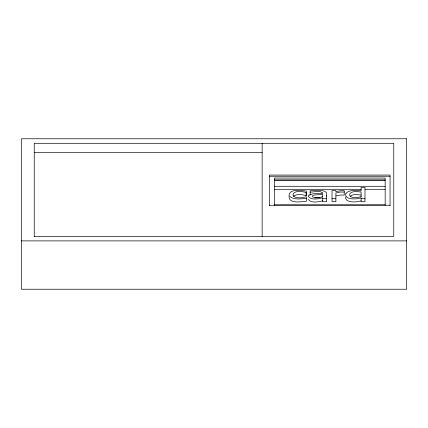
<?xml version="1.0" encoding="UTF-8"?>
<svg xmlns="http://www.w3.org/2000/svg" width="428" height="428" viewBox="0 0 428 428"><rect width="100%" height="100%" fill="white"/><g stroke="black" fill="none" stroke-linecap="round" stroke-linejoin="round"><path stroke-width="0.64" d="M345.845 196.725C345.171 198.464 346.439 200.213 348.023 200.871A7.394 2.611 0 0 0 352.405 201.888L356.273 201.882L361.093 200.903M288.991 196.677C289.141 204.113 301.376 201.615 306.336 201.272L306.336 196.714C288.772 201.829 288.563 187.523 306.336 192.547M350.077 196.377C353.004 193.718 357.541 194.745 361.093 195.056M293.266 196.366C296.914 193.451 302.152 194.735 306.336 195.569L306.336 191.011C301.451 190.701 289.173 188.25 288.986 195.66C293.185 200.32 300.707 198.838 306.336 198.255M335.9 195.954L340.378 195.061L344.23 195.066L344.23 190.615L339.602 190.845L335.9 191.781L335.9 190.572L332.026 190.572L332.026 201.732L335.9 201.732L335.9 192.932L340.378 192.038L344.23 192.044M322.723 200.866C318.309 201.818 311.317 203.578 308.251 199.373M361.093 196.73C357.578 197.485 352.854 198.795 349.976 195.944L349.655 194.676L350.077 193.354C353.004 190.695 357.541 191.723 361.093 192.038L361.093 196.816M322.723 196.709C319.481 197.543 315.687 198.394 312.531 196.88L312.504 195.714L314.403 194.997L322.723 194.451L322.723 196.864M314.874 197.945L319.229 197.592M34.24 152.315L262.15 152.315M269.351 176.256L390.052 176.256M274.418 179.856L385.163 179.856M274.418 180.68L385.163 180.68M274.418 186.298L385.163 186.298M274.418 189.299L361.146 189.299M365.148 189.299L385.163 189.299M310.129 192.14C314.099 192.135 319.047 190.385 322.621 192.659L322.723 193.354C318.116 193.959 312.51 192.67 308.502 195.569L308.251 196.35C311.317 200.555 318.309 198.801 322.723 197.843L322.723 201.732L326.58 201.732L326.425 192.44C322.059 188.828 315.356 190.872 310.129 190.749L310.129 195.157M322.723 198.71L326.58 198.71M332.026 198.71L335.9 198.71M361.093 198.71L364.972 198.71M274.418 204.83L385.163 204.83M269.351 205.242L390.052 205.242M34.24 236.347L393.76 236.347L393.76 143.305L34.24 143.305L34.24 236.716M21.4 240.889L406.6 240.889M326.425 195.457L326.58 196.163M390.052 205.788L390.052 175.057L269.351 175.057L269.351 205.788M385.163 205.301L385.163 178.053L274.418 178.053L274.418 205.301M306.106 192.547L306.106 195.569M262.15 143.305L262.15 236.716M345.845 193.702C345.171 195.441 346.439 197.19 348.023 197.854A7.394 2.611 0 0 0 352.405 198.87L356.273 198.859L361.093 197.88L361.093 201.732L364.972 201.732L364.972 187.373L361.093 187.373L361.093 190.899A10.459 3.697 0 0 0 353.469 190.423C350.762 190.76 347.418 191.172 345.845 193.702M406.6 138.768L21.4 138.768L21.4 289.232L406.6 289.232L406.6 138.768"/></g></svg>
